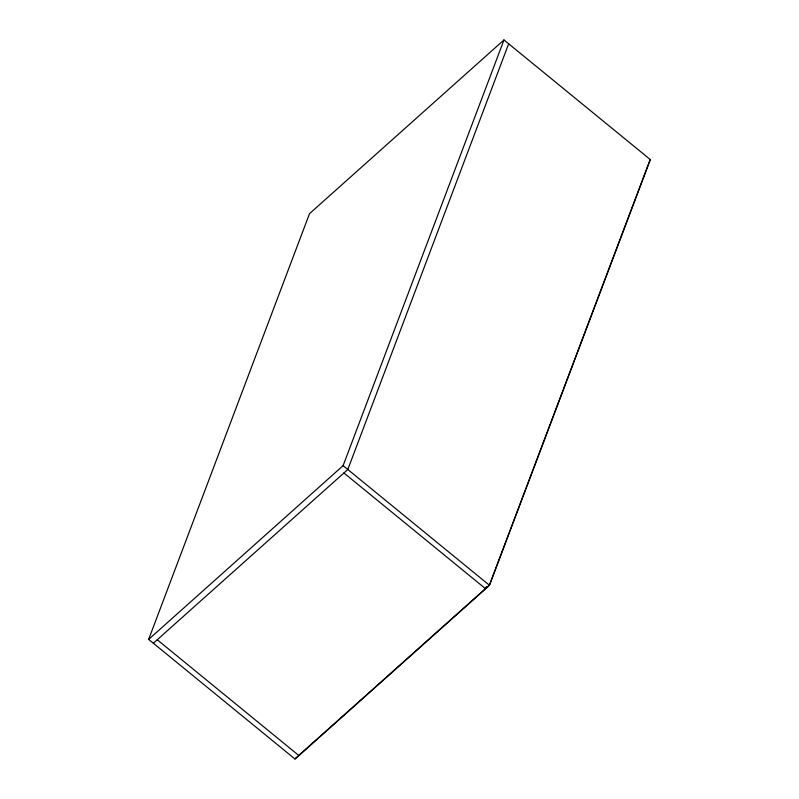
<?xml version="1.0" encoding="UTF-8"?>
<svg xmlns="http://www.w3.org/2000/svg" width="799" height="799" viewBox="0 0 799 799"><rect width="100%" height="100%" fill="white"/><g stroke="black" fill="none" stroke-linecap="round" stroke-linejoin="round"><path stroke-width="1.2" d="M148.644 639.39L309.503 213.683L503.969 39.95L650.356 159.61L489.497 585.317L295.031 759.05L148.644 639.39L343.111 465.647L503.969 39.95M508.673 43.795L347.815 469.502L153.348 643.235M486.491 586.456L485.612 588.783L343.92 472.968M650.196 159.48L489.338 585.188L294.881 758.92M343.111 465.647L489.497 585.317M157.243 639.759L298.926 755.574"/></g></svg>
